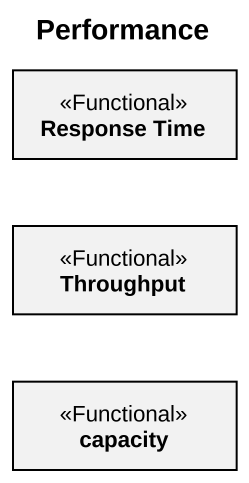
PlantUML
@startuml
title Performance
hide circle
hide empty members
class "Response Time" as Response_Time <<Functional>>
class Throughput <<Functional>>
class capacity <<Functional>>
@enduml
